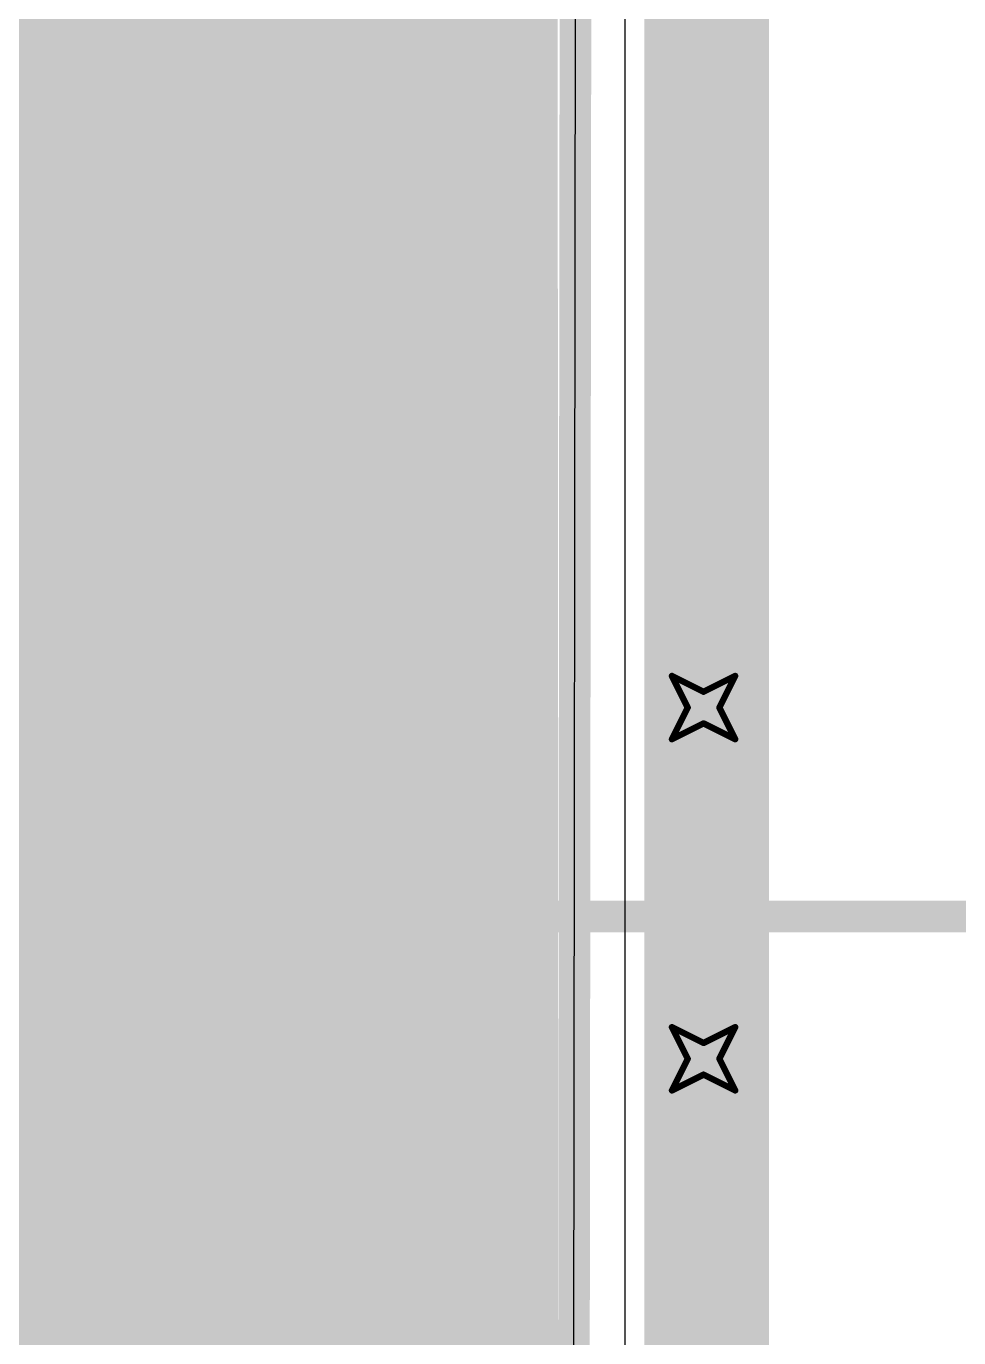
# Model space of a CAD drawing. Header units: inches. Extents: x -0.9 to 13.3, y -2.2 to 2.7.
# Drawn here: x 0.0162 to 0.3109, y -0.8982 to -0.4837 of the extents above; entities that cross this region are included whole.
import ezdxf

# ---------------------------------------------------------------- set-up
doc = ezdxf.new("R2010")
doc.units = ezdxf.units.IN
doc.header["$MEASUREMENT"] = 0
for name, color, linetype in [('Board Outline', 216, 'Continuous'), ('Bottom Layer', 5, 'Continuous'), ('Dimension', 6, 'Continuous'), ('Drill Drawing', 1, 'Continuous'), ('Keep-Out Layer', 6, 'Continuous'), ('Top Layer', 1, 'Continuous'), ('Top Overlay', 2, 'Continuous'), ('Via Holes', 16, 'Continuous')]:
    doc.layers.add(name, color=color, linetype=linetype)

# ---------------------------------------------------------------- blocks, each defined once
blk = doc.blocks.new('38_SMD_M______16')
at = {"layer": 'Keep-Out Layer'}
blk.add_hatch(color=6, dxfattribs=at).paths.add_polyline_path([(-0.35589, 0.40502), (0.35611, 0.40502), (0.35611, 0.64502), (-0.35589, 0.64502)])
at = {"layer": 'Top Overlay'}
for points in [[(-0.11689, 0.52002), (-0.11689, 0.62002), (-0.13789, 0.62002), (-0.13789, 0.52002)], [(-0.03789, 0.52001), (-0.03789, 0.62001), (-0.05889, 0.62001), (-0.05889, 0.52001)], [(0.02, 0.61991), (0.02, 0.51991), (0.041, 0.51991), (0.041, 0.61991)], [(0.12011, 0.52002), (0.12011, 0.62002), (0.09911, 0.62002), (0.09911, 0.52002)], [(0.199, 0.51991), (0.199, 0.61991), (0.178, 0.61991), (0.178, 0.51991)], [(0.278, 0.51991), (0.278, 0.61991), (0.257, 0.61991), (0.257, 0.51991)], [(-0.13811, 0.52002), (-0.03811, 0.52002), (-0.03811, 0.54102), (-0.13811, 0.54102)], [(0.02, 0.51991), (0.12, 0.51991), (0.12, 0.54091), (0.02, 0.54091)], [(0.17789, 0.52002), (0.27789, 0.52002), (0.27789, 0.54102), (0.17789, 0.54102)]]:
    blk.add_hatch(color=2, dxfattribs=at).paths.add_polyline_path(points)
blk.add_lwpolyline([(0.35771, 0.40331, 0.005, 0.005, 0), (-0.35809, 0.40331, 0.005, 0.005, 0)], format="xyseb", dxfattribs=at)

msp = doc.modelspace()

# ---------------------------------------------------------------- hatches: boundary and pattern name
at = {"layer": 'Bottom Layer'}
h = msp.add_hatch(color=5, dxfattribs=at)
edge = h.paths.add_edge_path()
edge.add_arc((0.23028, -0.69905), 0.01181, 0, 360)
h = msp.add_hatch(color=5, dxfattribs=at)
edge = h.paths.add_edge_path()
edge.add_arc((0.23028, -0.81005), 0.01181, 0, 360)
at = {"layer": 'Top Layer'}
h = msp.add_hatch(color=1, dxfattribs=at)
edge = h.paths.add_edge_path()
edge.add_arc((0.23028, -0.69905), 0.01181, 0, 360)
h = msp.add_hatch(color=1, dxfattribs=at)
edge = h.paths.add_edge_path()
edge.add_arc((0.23028, -0.81005), 0.01181, 0, 360)
at = {"layer": 'Via Holes'}
h = msp.add_hatch(color=7, dxfattribs=at)
edge = h.paths.add_edge_path()
edge.add_arc((0.23028, -0.69905), 0.00591, 0, 360)
h = msp.add_hatch(color=7, dxfattribs=at)
edge = h.paths.add_edge_path()
edge.add_arc((0.23028, -0.81005), 0.00591, 0, 360)

# ---------------------------------------------------------------- linework, layer by layer
at = {"layer": 'Board Outline'}
for points in [[(1.99867, 0.21567, 0.01, 0.01, -1.122171), (-0.01159, -1.51329, 0.01, 0.01, 0)], [(0.17917, 0.00065, 0.01, 0.01, 0), (0.17933, -1.51239, 0.01, 0.01, 0)]]:
    msp.add_lwpolyline(points, format="xyseb", dxfattribs=at)
at = {"layer": 'Bottom Layer'}
msp.add_line((0.18863, -1.53012), (0.19034, 0.0156), dxfattribs=at)
at = {"layer": 'Dimension'}
for points in [[(0.04081, 0.0156, 0.01, 0.01, -3.064051), (0.02964, -1.5299, 0.01, 0.01, 0)], [(0.18863, -1.53012, 0.01, 0.01, 0), (0.19034, 0.0156, 0.01, 0.01, 0)], [(-0.40372, -0.76505, 0.01, 0.01, 0), (2.58934, -0.76505, 0.01, 0.01, 0)]]:
    msp.add_lwpolyline(points, format="xyseb", dxfattribs=at)
at = {"layer": 'Drill Drawing'}
for points in [[(0.22028, -0.68905, 0.002, 0.002, 0), (0.23028, -0.69405, 0.002, 0.002, 0)], [(0.22028, -0.68905, 0.002, 0.002, 0), (0.22528, -0.69905, 0.002, 0.002, 0)], [(0.23028, -0.69405, 0.002, 0.002, 0), (0.24028, -0.68905, 0.002, 0.002, 0)], [(0.23528, -0.69905, 0.002, 0.002, 0), (0.24028, -0.68905, 0.002, 0.002, 0)], [(0.22028, -0.70905, 0.002, 0.002, 0), (0.22528, -0.69905, 0.002, 0.002, 0)], [(0.23528, -0.69905, 0.002, 0.002, 0), (0.24028, -0.70905, 0.002, 0.002, 0)], [(0.22028, -0.70905, 0.002, 0.002, 0), (0.23028, -0.70405, 0.002, 0.002, 0)], [(0.23028, -0.70405, 0.002, 0.002, 0), (0.24028, -0.70905, 0.002, 0.002, 0)], [(0.22028, -0.80005, 0.002, 0.002, 0), (0.23028, -0.80505, 0.002, 0.002, 0)], [(0.22028, -0.80005, 0.002, 0.002, 0), (0.22528, -0.81005, 0.002, 0.002, 0)], [(0.23028, -0.80505, 0.002, 0.002, 0), (0.24028, -0.80005, 0.002, 0.002, 0)], [(0.23528, -0.81005, 0.002, 0.002, 0), (0.24028, -0.80005, 0.002, 0.002, 0)], [(0.22028, -0.82005, 0.002, 0.002, 0), (0.22528, -0.81005, 0.002, 0.002, 0)], [(0.23528, -0.81005, 0.002, 0.002, 0), (0.24028, -0.82005, 0.002, 0.002, 0)], [(0.22028, -0.82005, 0.002, 0.002, 0), (0.23028, -0.81505, 0.002, 0.002, 0)], [(0.23028, -0.81505, 0.002, 0.002, 0), (0.24028, -0.82005, 0.002, 0.002, 0)]]:
    msp.add_lwpolyline(points, format="xyseb", dxfattribs=at)
for points in [[(0.21978, -0.68905, 0.001, 0.001, 1), (0.22078, -0.68905, 0.001, 0.001, 1)], [(0.21978, -0.68905, 0.001, 0.001, 1), (0.22078, -0.68905, 0.001, 0.001, 1)], [(0.23978, -0.68905, 0.001, 0.001, 1), (0.24078, -0.68905, 0.001, 0.001, 1)], [(0.23978, -0.68905, 0.001, 0.001, 1), (0.24078, -0.68905, 0.001, 0.001, 1)], [(0.22978, -0.69405, 0.001, 0.001, 1), (0.23078, -0.69405, 0.001, 0.001, 1)], [(0.22978, -0.69405, 0.001, 0.001, 1), (0.23078, -0.69405, 0.001, 0.001, 1)], [(0.22478, -0.69905, 0.001, 0.001, 1), (0.22578, -0.69905, 0.001, 0.001, 1)], [(0.22478, -0.69905, 0.001, 0.001, 1), (0.22578, -0.69905, 0.001, 0.001, 1)], [(0.23478, -0.69905, 0.001, 0.001, 1), (0.23578, -0.69905, 0.001, 0.001, 1)], [(0.23478, -0.69905, 0.001, 0.001, 1), (0.23578, -0.69905, 0.001, 0.001, 1)], [(0.22978, -0.70405, 0.001, 0.001, 1), (0.23078, -0.70405, 0.001, 0.001, 1)], [(0.22978, -0.70405, 0.001, 0.001, 1), (0.23078, -0.70405, 0.001, 0.001, 1)], [(0.21978, -0.70905, 0.001, 0.001, 1), (0.22078, -0.70905, 0.001, 0.001, 1)], [(0.21978, -0.70905, 0.001, 0.001, 1), (0.22078, -0.70905, 0.001, 0.001, 1)], [(0.23978, -0.70905, 0.001, 0.001, 1), (0.24078, -0.70905, 0.001, 0.001, 1)], [(0.23978, -0.70905, 0.001, 0.001, 1), (0.24078, -0.70905, 0.001, 0.001, 1)], [(0.21978, -0.80005, 0.001, 0.001, 1), (0.22078, -0.80005, 0.001, 0.001, 1)], [(0.21978, -0.80005, 0.001, 0.001, 1), (0.22078, -0.80005, 0.001, 0.001, 1)], [(0.23978, -0.80005, 0.001, 0.001, 1), (0.24078, -0.80005, 0.001, 0.001, 1)], [(0.23978, -0.80005, 0.001, 0.001, 1), (0.24078, -0.80005, 0.001, 0.001, 1)], [(0.22978, -0.80505, 0.001, 0.001, 1), (0.23078, -0.80505, 0.001, 0.001, 1)], [(0.22978, -0.80505, 0.001, 0.001, 1), (0.23078, -0.80505, 0.001, 0.001, 1)], [(0.22478, -0.81005, 0.001, 0.001, 1), (0.22578, -0.81005, 0.001, 0.001, 1)], [(0.22478, -0.81005, 0.001, 0.001, 1), (0.22578, -0.81005, 0.001, 0.001, 1)], [(0.23478, -0.81005, 0.001, 0.001, 1), (0.23578, -0.81005, 0.001, 0.001, 1)], [(0.23478, -0.81005, 0.001, 0.001, 1), (0.23578, -0.81005, 0.001, 0.001, 1)], [(0.22978, -0.81505, 0.001, 0.001, 1), (0.23078, -0.81505, 0.001, 0.001, 1)], [(0.22978, -0.81505, 0.001, 0.001, 1), (0.23078, -0.81505, 0.001, 0.001, 1)], [(0.21978, -0.82005, 0.001, 0.001, 1), (0.22078, -0.82005, 0.001, 0.001, 1)], [(0.21978, -0.82005, 0.001, 0.001, 1), (0.22078, -0.82005, 0.001, 0.001, 1)], [(0.23978, -0.82005, 0.001, 0.001, 1), (0.24078, -0.82005, 0.001, 0.001, 1)], [(0.23978, -0.82005, 0.001, 0.001, 1), (0.24078, -0.82005, 0.001, 0.001, 1)]]:
    msp.add_lwpolyline(points, format="xyseb", close=True, dxfattribs=at)
at = {"layer": 'Top Layer'}
for p, q in [((0.18863, -1.53012), (0.19034, 0.0156)), ((0.20537, -0.45709), (0.20537, -1.06701))]:
    msp.add_line(p, q, dxfattribs=at)
msp.add_lwpolyline([(0.23128, -1.10653, 0.03937, 0.03937, 0), (0.23128, -0.41756, 0.03937, 0.03937, 0)], format="xyseb", dxfattribs=at)

# ---------------------------------------------------------------- block references
at = {"rotation": 90}
msp.add_blockref('38_SMD_M______16', (0.57995, -0.76205), dxfattribs=at)

doc.saveas('drawing.dxf')
